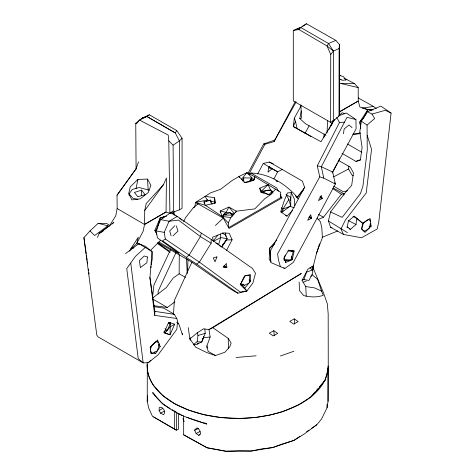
<?xml version="1.0" encoding="UTF-8"?>
<svg xmlns="http://www.w3.org/2000/svg" width="475" height="475" viewBox="0 0 475 475"><rect width="100%" height="100%" fill="white"/><g stroke="black" fill="none" stroke-linecap="round" stroke-linejoin="round"><path stroke-width="0.71" d="M178.493 413.28L178.487 429.186L176.368 430.166L153.645 416.937M129.687 251.245L130.518 249.25L136.747 243.533L143.201 231.088L144.525 224.449L166.054 212.111L169.913 213.281L179.336 209.867L179.425 140.927L175.281 132.923L146.864 116.452L141.948 118.287L135.761 123.263L136.088 168.981M149.382 114.796L146.894 116.488L141.948 118.287L149.382 114.796L176.789 130.601L182.073 138.243L182.062 208.299L179.336 209.867M330.642 122.366L330.731 54.53L327.032 45.98L298.941 29.539L293.295 30.43L293.301 100.967L330.642 122.366L333.337 120.941L339.702 115.395L339.453 44.531L335.861 40.399L306.428 23.75L300.74 27.508L293.295 30.43M333.337 120.941L333.402 51.068L328.54 43.522L300.74 27.508L298.941 29.539M147.208 366.284L147.214 362.609M176.742 412.389L176.368 430.166L152.439 416.278L148.746 408.185L147.238 401.351L147.303 364.248A90.47 52.232 0 0 0 236.17 418.428A90.47 52.232 0 0 0 328.178 366.029M328.041 401.369L328.118 368.155L328.041 401.369L327.061 407.716L321.611 418.926L316.795 424.763L304.332 433.954L293.96 440.39L272.787 447.545L251.328 451.036L225.94 451.25L207.421 447.984L183.677 434.833L183.671 415.868M339.453 44.531L339.114 48.503L339.013 115.033L339.702 115.395M152.481 298.128L166.244 287.666L173.161 278.077L179.152 273.784L179.253 254.665M174.598 429.044L174.717 410.75M283.326 210.585L281.123 212.491L282.963 209.047L290.718 206.126L290.789 197.422L286.009 194.4M211.191 239.382L252.326 268.345L255.502 273.226L252.866 283.023L246.863 291.044L240.261 292.024L199.405 262.135L165.336 239.032L162.474 240.777L186.277 257.432L196.674 264.088L199.405 262.135L211.161 243.176L211.191 239.382L201.341 233.124L177.27 216.404L170.881 212.539L160.692 219.61L155.848 230.838L157.611 238.058L178.867 253.211L178.535 253.371L158.893 242.036M166.054 212.111L166.44 177.988L163.471 184.644L144.732 210.526L144.525 224.449L117.159 208.531L117.028 195.178L135.998 168.94L138.504 161.963M206.898 348.05L206.934 345.824L210.134 336.995L209.006 329.537L301.328 273.469L212.77 327.673L209.006 329.537L203.502 328.837L196.935 333.052L189.911 338.942L190.392 340.213M187.619 272.145L187.958 259.766M158.122 294.019L158.205 291.074L175.94 252.694M249.5 282.815L249.737 275.286L245.433 275.506L240.742 283.818L244.417 285.35L248.864 283.13M159.137 410.548L159.25 407.538L161.631 407.212L163.94 409.699L164.777 412.437L163.602 414.728L160.532 413.143L159.137 410.548L162.806 408.352M147.238 401.351L147.476 395.776M109.903 225.578L106.97 223.672L98.183 223.327L89.995 230.909L83.921 237.643L96.805 335.166L98.034 336.84L143.171 362.9L148.337 362.674L158.187 354.76L176.842 329.3L177.555 320.928L176.742 318.488L154.708 315.376L154.898 311.368L149.845 277.234M326.996 132.852L327.72 120.525M141.307 195.7L141.651 190.119L134.401 192.476L137.78 196.703L145.089 194.738L141.651 190.119M173.5 314.153L174.355 300.497L191.894 262.188M174.046 214.86L174.283 211.244M343.894 195.183L344.001 193.735L333.147 188.076M342.018 153.366L355.959 161.393L360.323 160.307L362.098 147.511L359.789 131.83L361.374 121.202L367.549 111.696L380.813 106.115L391.079 113.062L378.842 221.451L377.209 228.962L361.558 237.761L343.538 234.46L330.564 227.27L328.427 220.958L330.588 211.927L346.418 191.134L351.672 185.416L353.465 172.829L350.277 167.135L338.734 160.592M170.382 322.513L170.014 334.786L164 332.862L168.684 322.282L174.693 324.217L170.014 334.786L163.952 332.518M290.486 200.521L291.234 192.494L287.345 192.998L284.258 200.688L280.666 211.749L287.013 216.101L292.475 210.508M203.68 336.258L203.532 337.695L201.738 341.958L197.238 344.137L193.711 344.963M323.778 137.667L324.182 134.009M152.808 295.207L153.924 285.083L170.489 249.755M349.131 228.6L350.324 229.407L356.03 224.503L356.725 218.435L352.984 216.404M353.258 175.762L351.981 175.026L348.561 168.975L348.893 166.072M301.382 105.331L294.34 118.115L293.271 126.498L321.005 141.734L334.822 119.255M324.389 136.301L324.674 134.116M193.378 344.517L197.149 341.792L197.992 335.433L197.339 332.773M285.742 262.503L283.83 258.085L288.699 250.111L294.15 250.972L292.279 259.671L285.742 262.503L286.081 260.003M150.219 347.534L157.587 340.088L160.182 346.625L155.604 353.507L151.068 353.715L150.219 347.534L150.421 346.174M150.86 267.805L151.08 266.356M151.305 264.908L152.309 258.376L152.071 251.59L145.208 246.287L138.843 243.705L125.489 253.626M194.792 206.803L195.504 202.427L210.615 192.838L220.632 189.258L232.121 180.512L238.949 176.528L246.893 172.662L254.891 176.759L280.689 192.31L280.66 197.594L228.487 227.709L228.303 222.858L230.844 217.58L236.372 211.191L254.82 208.881L264.67 198.823L270.382 194.803L275.726 189.044M343.366 133.837L344.197 128.963L349.018 124.972L352.052 127.644M214.848 203.692L215.098 202.273L214.605 197.772L205.004 196.246L207.367 200.04L208.46 200.931M257.688 173.903L263.287 163.453L268.975 166.814L267.971 172.134L272.104 168.75L277.697 171.831L282.583 169.29M173.197 214.094L173.607 211.939M117.159 208.531L115.728 215.864L109.357 226.07M136.046 188.611L137.893 179.437L147.523 179.075L150.896 185.363L148.289 192.529L140.155 198.847L131.872 199.892L128.719 193.473L130.239 186.835L137.893 179.437M325.886 135.238L305.449 123.72L299.772 118.518L301.358 110.948M144.732 210.526L146.229 203.496L163.471 184.644M242.927 181.236L243.663 177.882L251.441 178.012L250.592 181.325M157.73 350.027L159.19 343.781M290.462 198.823L290.789 197.422M363.434 222.662L361.837 229.342L364.58 231.277L368.95 228.428L370.648 223.125M319.556 243.723L316.546 253.175L312.277 270.038L306.577 272.11L303.905 279.561L301.957 280.048M147.238 364.853A90.47 52.232 0 0 0 153.894 385.908L162.717 395.515L174.58 403.708L188.326 409.967L203.888 414.651L220.762 417.507L239.329 418.439L255.752 417.442L270.008 415.013L282.5 411.712L298.923 404.652L310.988 396.88L318.06 389.102L325.143 380.178L328.249 368.149L328.178 313.666L327.299 303.721L323.475 292.76L312.942 267.567L311.689 266.837M290.385 250.818L293.241 251.394L290.926 260.146L283.913 259.712L285.35 254.921M201.341 233.124L200.385 236.586L189.169 255.016L186.277 257.432M150.308 349.891L151.644 345.485L155.859 341.478L158.769 342.813M220.418 246.537L218.613 244.512L220.715 237.589L220.62 233.938M232.014 216.511L232.453 215.104L229.912 212.467L223.404 215.074L223.79 217.045M331.556 125.376L333.022 120.739M156.964 341.941L157.587 340.088M316.546 253.175L322.418 237.595L321.783 227.632L320.441 221.825L317.193 218.096M204.844 329.068L205.23 333.385L201.738 341.958L197.149 341.792M97.423 237.453L99.133 233.51L108.152 226.658M165.336 239.032L164.208 232.358L169.076 221.279L177.27 216.404M294.34 118.115L295.509 121.475L293.271 126.498L310.893 136.503M270.827 194.513L272.294 191.223L268.286 190.047L262.936 191.74L263.103 193.111M328.747 129.717L332.933 120.715M163.964 331.455L167.206 330.428L170.098 324.247L169.159 322.246M183.617 221.754L185.493 217.752L193.26 207.818L197.992 203.864L223.286 218.096L229.051 228.439L281.972 197.95L280.339 194.833M195.255 429.079L194.667 430.297L196.11 433.491L198.752 435.302L200.028 434.583M334.632 182.709L335.38 184.027L323.736 178.095L321.343 166.713L346.999 117.301L355.923 119.552L356.113 128.82L332.702 172.104L335.38 184.027L293.283 262.39L284.768 268.553L270.922 262.568L270.144 251.447L304.576 187.287L302.367 181.1L269.355 162.052L263.287 163.453M364.277 116.844L367.864 109.594L373.172 109.933M235.778 212.378L236.372 211.191L228.908 207.076L220.186 211.007L220.37 212.378M280.345 266.582L278.487 260.015L277.596 253.882L319.746 176.866L317.282 165.799L339.471 122.514L336.704 117.396M332.114 172.971L337.25 163.127M337.933 161.815L339.643 158.531M226.456 250.545L232.109 239.81L229.235 233.267L223.381 232.94L212.557 237.215L213.233 240.861M162.907 218.239L163.578 216.962L166.327 216.143L160.152 218.013L154.862 230.375L156.898 234.252M247.992 173.363L263.702 143.943L264.961 144.234L274.016 141.615L295.319 101.573M212.77 327.673L228.208 338.36L231.117 342.997L229.746 346.851L224.901 352.23L215.531 355.532L206.738 352.569L195.807 347.243L189.911 338.942L190.594 337.666M248.894 174.171L264.961 144.234M273.861 178.992L277.697 171.831L268.975 166.814M304.974 133.487L309.148 125.744M274.016 141.615L296.151 101.852M286.366 195.035L288.883 199.47L282.963 209.047L281.438 207.717M251.441 178.012L249.013 181.866L244.049 182.418M176.789 130.601L175.281 132.923L146.894 116.488M213.311 241.324L220.715 237.589L227.169 238.67L221.706 246.958L227.169 238.67L225.69 235.273L222.27 232.922M274.057 244.649L274.817 243.509M206.15 201.833L207.367 200.04L209.475 200.646M130.768 263.12L143.171 362.9L138.219 358.595L126.742 268.618L135.393 256.399L145.237 247.445L152.071 251.59L149.958 277.738L154.708 315.376M129.182 195.308L129.129 193.907L132.216 189.454L139.145 187.53L149.025 190.125M240.243 284.501L242.268 285.208L243.069 284.062M117.028 195.178L135.998 168.94M303.27 190.315L296.988 197.665L304.873 187.18M222.152 245.676L226.48 239.97L232.109 239.81M330.731 54.53L333.402 51.068L339.114 48.503M318.054 219.557L323.457 217.235L341.323 194.245L344.001 193.735M146.864 116.452L139.46 120.056L136.557 123.785L135.761 123.263M213.132 241.086L217.942 235.042M165.294 332.874L170.044 326.913L174.693 324.217M241.318 179.491L246.893 172.662L254.006 179.74L252.997 180.702M246.863 291.044L244.732 288.177L250.539 281.141L250.402 274.615L244.465 275.951L240.308 284.62L246.863 291.044L237.898 293.188L231.557 289.708L191.496 261.927L158.104 242.654M310.988 396.88L315.234 391.869M316.647 390.201L318.066 388.532M319.479 386.858L325.143 380.178M310.721 276.373L312.117 274.74L313.53 265.709L307.812 269.307L302.064 280.387L305.758 286.567L306.238 296.186M276.83 240.012L269.723 248.075L269.2 259.077L270.792 261.933L269.723 248.075L273.671 245.213M305.894 24.344L306.428 23.75M363.951 117.503L359.848 121.927L360.757 128.482M174.836 225.672L169.7 230.981L171.137 235.897M197.238 344.137L198.206 343.146M202.564 338.687L203.532 337.695L210.134 336.995M182.073 138.243L179.425 140.927L173.102 145.154L173.618 210.502L169.913 213.281L168.785 140.82L168.221 135.09L139.46 120.056M370.69 110.675L371.723 109.624M150.266 250.652L160.698 240.202M269.022 194.465L272.294 191.223M112.26 223.927L113.768 222.448L99.133 233.51L103.378 230.88M173.037 235.849L177.994 231.01L176.29 225.892M272.798 192.63L270.596 190.071L268.066 184.644L261.262 191.283L261.428 192.595M148.337 362.674L150.848 360.234M215.418 225.482L223.286 218.096M221.51 216.707L226.088 212.45L228.908 207.076L234.418 213.607M249.375 174.438L250.966 173.013C269.895 173.666 286.93 184.627 298.698 198.924M330.588 211.927L342.19 217.396L360.388 193.646L362.87 186.479L367.258 150.07L367.05 125.109L374.716 118.459L371.943 114.048L367.549 111.696M339.465 115.003L342.297 112.7L344.832 113.786M198.752 435.302L200.622 433.871L199.767 430.308L197.101 427.785L194.667 430.297L198.645 428.308M109.001 226.284L107.748 225.791L94.656 235.547L89.995 230.909M222.888 244.287L224.046 243.432M281.301 212.723L289.946 206.364L294.334 207.765M153.823 305.71L167.283 307.462L174.853 301.91M299.968 436.276L293.96 440.39L281.823 444.143L272.787 447.545L261.654 448.911L251.328 451.036L239.43 450.781L225.94 451.25L206.744 447.581L183.677 434.833M306.583 431.751L308.988 430.107M311.392 428.462L316.795 424.763M364.01 222.276L368.618 219.23L370.583 221.285M302.231 26.541L305.282 24.712M144.525 224.449L165.621 212.135M339.471 111.981L358.245 101.038L358.209 87.602L354.463 83.541L344.013 78.12M193.26 207.818L194.536 207.082M339.251 111.857L358.245 101.038L359.878 107.006L367.864 109.594L370.642 109.998M207.302 200.996L208.578 200.272M294.28 318.867L289.768 321.379L293.669 324.128L298.175 321.587L294.28 318.867L294.702 323.914M273.808 330.689L269.295 333.201L273.196 335.938L277.703 333.402L273.808 330.689L274.235 335.736M160.532 413.143L164.374 411.101M333.747 176.807L348.561 168.975M196.11 433.491L200.023 431.532M150.848 352.598L152.089 353.281L157.569 350.722M295.931 29.468L299.725 27.764M347.736 190.552L346.418 191.134L342.92 191.52L333.563 186.129M270.382 194.803L260.733 192.262L259.742 188.219L268.066 184.644M335.861 40.399L328.54 43.522L327.032 45.98L333.402 51.068M133.885 247.825L130.518 249.25L138.338 237.162L136.747 243.533L141.289 244.684M303.169 282.304L306.369 280.98M322.062 237.387L337.683 230.957M355.959 161.393L360.668 159.517M338.348 116.007L346.305 113.002L355.923 119.552M280.398 355.995L293.847 351.268M263.702 143.943L274.853 140.048M163.578 216.962L160.152 218.013L156.833 229.757L154.862 230.375L156.032 232.127M197.992 335.433L205.23 333.385M371.943 114.048L385.367 110.301L391.079 113.062M204.357 203.632L203.989 201.721L210.657 200.07L211.541 203.929M207.367 200.04L195.504 202.427L205.438 205.313L215.092 203.116L214.605 197.772M299.772 118.518L301.405 118.216L300.936 104.933M346.946 79.628L343.075 80.317L339.708 79.509M352.747 134.728L359.997 133.594M361.992 108.116L373.534 106.453L376.325 108.668M353.293 134.009L360.632 132.958M181.456 220.127L181.961 220.062M270.596 190.071L261.262 191.283L259.742 188.219M236.117 357.467L256.144 355.799M339.471 122.514L344.666 122.134M369.134 226.415L371.088 226.284L370.132 218.476L362.841 223.416L361.398 228.79L365.002 232.388L371.088 226.284L370.162 223.701M292.054 251.103L294.15 250.972M290.902 259.742L292.279 259.671L291.603 256.138M242.315 180.025L243.776 179.989M250.349 179.829L254.006 179.74L254.891 176.759L253.822 180.209L245.005 182.572L238.949 176.528L239.584 177.703M284.098 260.294L290.243 260.163M223.404 215.074L232.453 215.104M354.463 83.541L339.904 83.285L358.209 87.602M287.915 250.931L293.241 251.394M226.658 214.433L225.203 214.278L224.093 213.388M231.747 214.979L233.201 215.133M230.844 217.58L222.062 216.44L205.438 205.313M305.758 286.567L314.492 287.886L321.557 291.098L323.261 295.266C317.11 297.665 310.074 297.136 303.751 295.616L299.588 290.73L299.125 282.079M154.898 311.368L174.355 314.331L176.742 318.488M153.793 306.601L163.851 308.15L174.355 314.331M303.905 279.561L308.898 280.44L312.117 274.74L317.692 279.431L321.557 291.098M155.848 230.838L164.208 232.358M228.796 212.972L220.186 211.007L222.062 216.44L228.303 222.858M230.143 213.233L234.199 214.023M160.692 219.61L169.076 221.279L178.392 220.056L200.385 236.586L211.161 243.176M330.564 227.27L331.983 227.561M137.94 199.334L132.929 198.217L129.129 193.907M317.282 165.799L321.343 166.713L332.702 172.104M363.298 108.442L367.864 109.594L359.848 121.927L360.727 127.502M308.857 217.58L311.588 218.274L310.656 214.652L307.675 220.257L311.588 218.274L309.558 216.268M98.183 223.327L107.748 225.791M268.725 167.847L272.104 168.75L269.248 166.6M223.493 266.564L226.872 267.52L226.409 263.477L223.107 267.247L226.872 267.52L224.028 265.317M210.882 201.056L215.098 202.273M319.746 176.866L323.736 178.095M320.144 197.909L322.264 198.574L321.284 195.439L318.41 200.551L322.264 198.574L320.008 196.668M186.847 417.317L206.756 423.979L204.832 422.881M153.977 393.49L152.713 392.754C165.318 410.507 186.651 418.214 206.756 423.979M339.382 75.228L343.52 76.665L345.782 80.144M339.197 78.874L341.151 79.557M285.635 215.597L287.013 216.101M269.355 162.052L273.297 163.857M215.982 243.236L218.613 244.512M348.27 220.542L356.03 224.503M358.233 97.915L373.534 106.453M215.531 355.532L208.115 351.387L206.934 345.824M363.333 230.577L364.58 231.277M347.457 232.649L328.427 220.958M262.936 191.74L267.93 194.578M179.152 273.784L185.547 277.418M318.327 214.308L323.457 217.235M280.695 197.208L281.972 197.95M347.474 144.008L361.861 152.321M152.546 298.935L167.283 307.462M250.966 173.013L276.747 187.981L278.38 191.098M250.794 180.203L252.065 180.939M271.765 192.417L273.036 193.153M138.843 243.705L145.237 247.445M170.246 408.518L162.682 403.988L152.713 392.754M172.134 409.652L173.399 410.412M174.658 411.166L176.546 412.3M177.81 413.054L182.222 415.702M339.162 75.145L340.379 75.887M176.676 322.151L178.535 323.374M332.791 188.593L341.323 194.245M346.744 226.991L347.938 227.792M242.618 284.133L244.417 285.35M171.463 212.937L174.966 215.312M176.13 216.101L177.294 216.891M179.627 218.476L180.797 219.266M195.504 202.427L197.838 204.03M361.374 121.202L367.05 125.109M157.498 242.808L170.038 251.625M157.516 243.568L170.098 252.433M196.674 264.088L237.898 293.188M164.938 328.742L167.206 330.428M168.423 322.952L170.098 324.247M356.725 218.435L362.841 223.416L354.267 216.107L348.442 220.946L347.255 226.741L350.324 229.407M211.197 203.158L212.289 204.048M249.06 279.929L250.539 281.141M277.459 181.676L275.898 180.227L277.459 181.777M154.126 352.106L155.604 353.507M283.771 267.573L284.768 268.553M168.785 140.82L173.102 145.154M295.432 195.908L298.027 198.55M309.884 267.55L312.277 270.038M158.472 344.595L160.182 346.625M242.268 285.208L244.732 288.177M150.51 351.072L152.089 353.281M177.49 322.222L179.342 325.238L182.442 334.899L182.317 333.438M343.538 234.46L340.949 228.998L345.295 220.252L366.225 192.939L371.557 149.364L367.169 135.298M291.234 192.494L294.375 199.138L294.815 205.758M203.989 201.721L205.461 205.699M182.946 418.362L184.169 421.669M229.912 212.467L230.298 213.851M288.883 199.47L290.718 206.126M295.509 121.475L297.077 128.541M188.225 327.631L189.911 338.942M328.035 366.682L328.249 368.149M83.921 237.643L86.207 253.692M86.408 255.146L87.139 260.252M87.347 261.713L87.655 263.898M88.386 269.004L88.593 270.465M88.902 272.656L89.11 274.111M225.482 232.898L225.981 236.437M243.663 177.882L243.841 179.247M147.523 179.075L148.17 190.03M186.538 258.756L187.209 273.529M228.208 338.36L228.534 348.668M210.657 200.07L210.71 202.279M327.049 404.124L327.061 407.716M147.393 256.963L146.876 262.734L140.363 267.615L139.43 260.508L144.192 256.007L147.393 256.963M216.944 256.898L215.038 261.838L213.305 257.883L216.944 256.898"/></g></svg>
